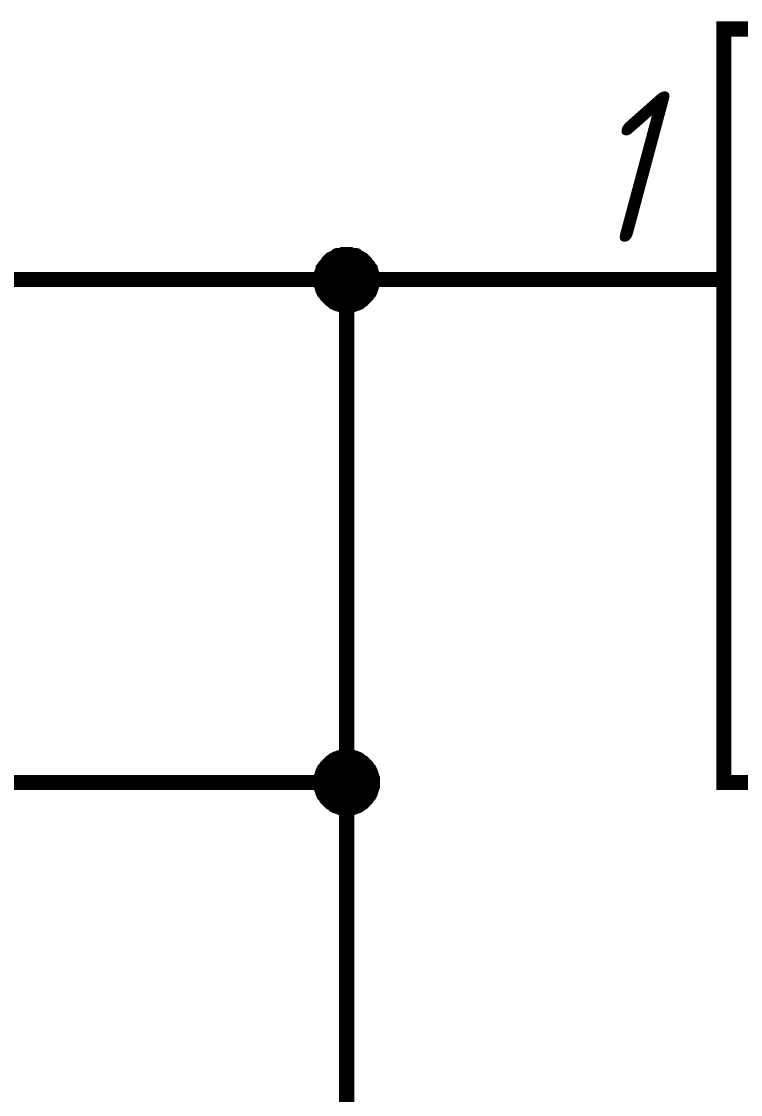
# Model space of a CAD drawing. Header units: millimetres. Extents: x 101 to 942, y 57 to 651.
# Drawn here: x 268.69 to 282.99, y 187.58 to 208.93 of the extents above; entities that cross this region are included whole.
import ezdxf

# ---------------------------------------------------------------- set-up
doc = ezdxf.new("R2010")
doc.units = ezdxf.units.MM
doc.header["$LTSCALE"] = 0.5
doc.layers.add('Sheet', color=255, linetype='Continuous')
doc.styles.add('GOST type A0', font='', dxfattribs={"oblique": 15, "height": 3.5})
doc.styles.get('GOST type A0').set_extended_font_data('GOST type A')

msp = doc.modelspace()

# ---------------------------------------------------------------- linework, layer by layer
at = {"layer": 'Sheet', "color": 7, "const_width": 0.3}
msp.add_lwpolyline([(282.658, 208.782), (317.642, 208.782), (317.642, 193.792), (282.658, 193.792), (282.658, 208.782)], close=True, dxfattribs=at)
at = {"layer": 'Sheet', "color": 7}
for points, const_width in [([(274.645, 203.796), (274.645, 203.827), (274.645, 203.842), (274.645, 203.873), (274.661, 203.905), (274.661, 203.92), (274.676, 203.951), (274.676, 203.967), (274.692, 203.998), (274.692, 204.013), (274.707, 204.029), (274.723, 204.06), (274.738, 204.075), (274.754, 204.091), (274.769, 204.106), (274.785, 204.138), (274.8, 204.153), (274.816, 204.169), (274.831, 204.184), (274.847, 204.2), (274.878, 204.215), (274.894, 204.215), (274.909, 204.231), (274.94, 204.246), (274.956, 204.262), (274.987, 204.262), (275.002, 204.277), (275.033, 204.277), (275.049, 204.277), (275.08, 204.293), (275.111, 204.293), (275.126, 204.293), (275.158, 204.293)], 0.3), ([(274.645, 203.796), (274.645, 203.827), (274.645, 203.842), (274.645, 203.873), (274.661, 203.905), (274.661, 203.92), (274.676, 203.951), (274.676, 203.967), (274.692, 203.998), (274.692, 204.013), (274.707, 204.029), (274.723, 204.06), (274.738, 204.075), (274.754, 204.091), (274.769, 204.106), (274.785, 204.138), (274.8, 204.153), (274.816, 204.169), (274.831, 204.184), (274.847, 204.2), (274.878, 204.215), (274.894, 204.215), (274.909, 204.231), (274.94, 204.246), (274.956, 204.262), (274.987, 204.262), (275.002, 204.277), (275.033, 204.277), (275.049, 204.277), (275.08, 204.293), (275.111, 204.293), (275.126, 204.293), (275.158, 204.293)], 0.3), ([(274.645, 203.796), (274.645, 203.827), (274.645, 203.842), (274.645, 203.873), (274.661, 203.905), (274.661, 203.92), (274.676, 203.951), (274.676, 203.967), (274.692, 203.998), (274.692, 204.013), (274.707, 204.029), (274.723, 204.06), (274.738, 204.075), (274.754, 204.091), (274.769, 204.106), (274.785, 204.138), (274.8, 204.153), (274.816, 204.169), (274.831, 204.184), (274.847, 204.2), (274.878, 204.215), (274.894, 204.215), (274.909, 204.231), (274.94, 204.246), (274.956, 204.262), (274.987, 204.262), (275.002, 204.277), (275.033, 204.277), (275.049, 204.277), (275.08, 204.293), (275.111, 204.293), (275.126, 204.293), (275.158, 204.293)], 0.3), ([(274.645, 203.796), (274.645, 203.827), (274.645, 203.842), (274.645, 203.873), (274.661, 203.905), (274.661, 203.92), (274.676, 203.951), (274.676, 203.967), (274.692, 203.998), (274.692, 204.013), (274.707, 204.029), (274.723, 204.06), (274.738, 204.075), (274.754, 204.091), (274.769, 204.106), (274.785, 204.138), (274.8, 204.153), (274.816, 204.169), (274.831, 204.184), (274.847, 204.2), (274.878, 204.215), (274.894, 204.215), (274.909, 204.231), (274.94, 204.246), (274.956, 204.262), (274.987, 204.262), (275.002, 204.277), (275.033, 204.277), (275.049, 204.277), (275.08, 204.293), (275.111, 204.293), (275.126, 204.293), (275.158, 204.293)], 0.3), ([(274.645, 203.796), (274.645, 203.827), (274.645, 203.842), (274.645, 203.873), (274.661, 203.905), (274.661, 203.92), (274.676, 203.951), (274.676, 203.967), (274.692, 203.998), (274.692, 204.013), (274.707, 204.029), (274.723, 204.06), (274.738, 204.075), (274.754, 204.091), (274.769, 204.106), (274.785, 204.138), (274.8, 204.153), (274.816, 204.169), (274.831, 204.184), (274.847, 204.2), (274.878, 204.215), (274.894, 204.215), (274.909, 204.231), (274.94, 204.246), (274.956, 204.262), (274.987, 204.262), (275.002, 204.277), (275.033, 204.277), (275.049, 204.277), (275.08, 204.293), (275.111, 204.293), (275.126, 204.293), (275.158, 204.293)], 0.0991), ([(274.645, 203.796), (274.645, 203.827), (274.645, 203.842), (274.645, 203.873), (274.661, 203.905), (274.661, 203.92), (274.676, 203.951), (274.676, 203.967), (274.692, 203.998), (274.692, 204.013), (274.707, 204.029), (274.723, 204.06), (274.738, 204.075), (274.754, 204.091), (274.769, 204.106), (274.785, 204.138), (274.8, 204.153), (274.816, 204.169), (274.831, 204.184), (274.847, 204.2), (274.878, 204.215), (274.894, 204.215), (274.909, 204.231), (274.94, 204.246), (274.956, 204.262), (274.987, 204.262), (275.002, 204.277), (275.033, 204.277), (275.049, 204.277), (275.08, 204.293), (275.111, 204.293), (275.126, 204.293), (275.158, 204.293)], 0.0991), ([(274.645, 203.796), (274.645, 203.827), (274.645, 203.842), (274.645, 203.873), (274.661, 203.905), (274.661, 203.92), (274.676, 203.951), (274.676, 203.967), (274.692, 203.998), (274.692, 204.013), (274.707, 204.029), (274.723, 204.06), (274.738, 204.075), (274.754, 204.091), (274.769, 204.106), (274.785, 204.138), (274.8, 204.153), (274.816, 204.169), (274.831, 204.184), (274.847, 204.2), (274.878, 204.215), (274.894, 204.215), (274.909, 204.231), (274.94, 204.246), (274.956, 204.262), (274.987, 204.262), (275.002, 204.277), (275.033, 204.277), (275.049, 204.277), (275.08, 204.293), (275.111, 204.293), (275.126, 204.293), (275.158, 204.293)], 0.0991), ([(274.645, 203.796), (274.645, 203.827), (274.645, 203.842), (274.645, 203.873), (274.661, 203.905), (274.661, 203.92), (274.676, 203.951), (274.676, 203.967), (274.692, 203.998), (274.692, 204.013), (274.707, 204.029), (274.723, 204.06), (274.738, 204.075), (274.754, 204.091), (274.769, 204.106), (274.785, 204.138), (274.8, 204.153), (274.816, 204.169), (274.831, 204.184), (274.847, 204.2), (274.878, 204.215), (274.894, 204.215), (274.909, 204.231), (274.94, 204.246), (274.956, 204.262), (274.987, 204.262), (275.002, 204.277), (275.033, 204.277), (275.049, 204.277), (275.08, 204.293), (275.111, 204.293), (275.126, 204.293), (275.158, 204.293)], 0.0991), ([(275.158, 204.293), (275.158, 204.293)], 0.3), ([(275.158, 204.293), (275.189, 204.293), (275.204, 204.293), (275.235, 204.293), (275.266, 204.277), (275.282, 204.277), (275.313, 204.277), (275.328, 204.262), (275.359, 204.262), (275.375, 204.246), (275.406, 204.231), (275.422, 204.215), (275.437, 204.215), (275.468, 204.2), (275.484, 204.184), (275.499, 204.169), (275.515, 204.153), (275.53, 204.138), (275.546, 204.106), (275.561, 204.091), (275.577, 204.075), (275.592, 204.06), (275.608, 204.029), (275.623, 204.013), (275.623, 203.998), (275.639, 203.967), (275.639, 203.951), (275.654, 203.92), (275.654, 203.905), (275.67, 203.873), (275.67, 203.842), (275.67, 203.827), (275.67, 203.796)], 0.3), ([(275.158, 204.293), (275.158, 204.293)], 0.3), ([(275.158, 204.293), (275.189, 204.293), (275.204, 204.293), (275.235, 204.293), (275.266, 204.277), (275.282, 204.277), (275.313, 204.277), (275.328, 204.262), (275.359, 204.262), (275.375, 204.246), (275.406, 204.231), (275.422, 204.215), (275.437, 204.215), (275.468, 204.2), (275.484, 204.184), (275.499, 204.169), (275.515, 204.153), (275.53, 204.138), (275.546, 204.106), (275.561, 204.091), (275.577, 204.075), (275.592, 204.06), (275.608, 204.029), (275.623, 204.013), (275.623, 203.998), (275.639, 203.967), (275.639, 203.951), (275.654, 203.92), (275.654, 203.905), (275.67, 203.873), (275.67, 203.842), (275.67, 203.827), (275.67, 203.796)], 0.3), ([(275.158, 204.293), (275.158, 204.293)], 0.3), ([(275.158, 204.293), (275.189, 204.293), (275.204, 204.293), (275.235, 204.293), (275.266, 204.277), (275.282, 204.277), (275.313, 204.277), (275.328, 204.262), (275.359, 204.262), (275.375, 204.246), (275.406, 204.231), (275.422, 204.215), (275.437, 204.215), (275.468, 204.2), (275.484, 204.184), (275.499, 204.169), (275.515, 204.153), (275.53, 204.138), (275.546, 204.106), (275.561, 204.091), (275.577, 204.075), (275.592, 204.06), (275.608, 204.029), (275.623, 204.013), (275.623, 203.998), (275.639, 203.967), (275.639, 203.951), (275.654, 203.92), (275.654, 203.905), (275.67, 203.873), (275.67, 203.842), (275.67, 203.827), (275.67, 203.796)], 0.3), ([(275.158, 204.293), (275.158, 204.293)], 0.3), ([(275.158, 204.293), (275.189, 204.293), (275.204, 204.293), (275.235, 204.293), (275.266, 204.277), (275.282, 204.277), (275.313, 204.277), (275.328, 204.262), (275.359, 204.262), (275.375, 204.246), (275.406, 204.231), (275.422, 204.215), (275.437, 204.215), (275.468, 204.2), (275.484, 204.184), (275.499, 204.169), (275.515, 204.153), (275.53, 204.138), (275.546, 204.106), (275.561, 204.091), (275.577, 204.075), (275.592, 204.06), (275.608, 204.029), (275.623, 204.013), (275.623, 203.998), (275.639, 203.967), (275.639, 203.951), (275.654, 203.92), (275.654, 203.905), (275.67, 203.873), (275.67, 203.842), (275.67, 203.827), (275.67, 203.796)], 0.3), ([(275.158, 204.293), (275.158, 204.293)], 0.0991), ([(275.158, 204.293), (275.189, 204.293), (275.204, 204.293), (275.235, 204.293), (275.266, 204.277), (275.282, 204.277), (275.313, 204.277), (275.328, 204.262), (275.359, 204.262), (275.375, 204.246), (275.406, 204.231), (275.422, 204.215), (275.437, 204.215), (275.468, 204.2), (275.484, 204.184), (275.499, 204.169), (275.515, 204.153), (275.53, 204.138), (275.546, 204.106), (275.561, 204.091), (275.577, 204.075), (275.592, 204.06), (275.608, 204.029), (275.623, 204.013), (275.623, 203.998), (275.639, 203.967), (275.639, 203.951), (275.654, 203.92), (275.654, 203.905), (275.67, 203.873), (275.67, 203.842), (275.67, 203.827), (275.67, 203.796)], 0.0991), ([(275.158, 204.293), (275.158, 204.293)], 0.0991), ([(275.158, 204.293), (275.189, 204.293), (275.204, 204.293), (275.235, 204.293), (275.266, 204.277), (275.282, 204.277), (275.313, 204.277), (275.328, 204.262), (275.359, 204.262), (275.375, 204.246), (275.406, 204.231), (275.422, 204.215), (275.437, 204.215), (275.468, 204.2), (275.484, 204.184), (275.499, 204.169), (275.515, 204.153), (275.53, 204.138), (275.546, 204.106), (275.561, 204.091), (275.577, 204.075), (275.592, 204.06), (275.608, 204.029), (275.623, 204.013), (275.623, 203.998), (275.639, 203.967), (275.639, 203.951), (275.654, 203.92), (275.654, 203.905), (275.67, 203.873), (275.67, 203.842), (275.67, 203.827), (275.67, 203.796)], 0.0991), ([(275.158, 204.293), (275.158, 204.293)], 0.0991), ([(275.158, 204.293), (275.189, 204.293), (275.204, 204.293), (275.235, 204.293), (275.266, 204.277), (275.282, 204.277), (275.313, 204.277), (275.328, 204.262), (275.359, 204.262), (275.375, 204.246), (275.406, 204.231), (275.422, 204.215), (275.437, 204.215), (275.468, 204.2), (275.484, 204.184), (275.499, 204.169), (275.515, 204.153), (275.53, 204.138), (275.546, 204.106), (275.561, 204.091), (275.577, 204.075), (275.592, 204.06), (275.608, 204.029), (275.623, 204.013), (275.623, 203.998), (275.639, 203.967), (275.639, 203.951), (275.654, 203.92), (275.654, 203.905), (275.67, 203.873), (275.67, 203.842), (275.67, 203.827), (275.67, 203.796)], 0.0991), ([(275.158, 204.293), (275.158, 204.293)], 0.0991), ([(275.158, 204.293), (275.189, 204.293), (275.204, 204.293), (275.235, 204.293), (275.266, 204.277), (275.282, 204.277), (275.313, 204.277), (275.328, 204.262), (275.359, 204.262), (275.375, 204.246), (275.406, 204.231), (275.422, 204.215), (275.437, 204.215), (275.468, 204.2), (275.484, 204.184), (275.499, 204.169), (275.515, 204.153), (275.53, 204.138), (275.546, 204.106), (275.561, 204.091), (275.577, 204.075), (275.592, 204.06), (275.608, 204.029), (275.623, 204.013), (275.623, 203.998), (275.639, 203.967), (275.639, 203.951), (275.654, 203.92), (275.654, 203.905), (275.67, 203.873), (275.67, 203.842), (275.67, 203.827), (275.67, 203.796)], 0.0991), ([(255.157, 203.796), (275.158, 203.796)], 0.3), ([(275.158, 203.283), (275.126, 203.283), (275.111, 203.283), (275.08, 203.283), (275.049, 203.299), (275.033, 203.299), (275.002, 203.314), (274.987, 203.314), (274.956, 203.33), (274.94, 203.33), (274.909, 203.345), (274.894, 203.361), (274.878, 203.376), (274.847, 203.392), (274.831, 203.407), (274.816, 203.423), (274.8, 203.439), (274.785, 203.454), (274.769, 203.47), (274.754, 203.485), (274.738, 203.516), (274.723, 203.532), (274.707, 203.547), (274.692, 203.578), (274.692, 203.594), (274.676, 203.625), (274.676, 203.64), (274.661, 203.672), (274.661, 203.687), (274.645, 203.718), (274.645, 203.749), (274.645, 203.765), (274.645, 203.796)], 0.3), ([(274.645, 203.796), (274.645, 203.796)], 0.3), ([(275.158, 203.283), (275.126, 203.283), (275.111, 203.283), (275.08, 203.283), (275.049, 203.299), (275.033, 203.299), (275.002, 203.314), (274.987, 203.314), (274.956, 203.33), (274.94, 203.33), (274.909, 203.345), (274.894, 203.361), (274.878, 203.376), (274.847, 203.392), (274.831, 203.407), (274.816, 203.423), (274.8, 203.439), (274.785, 203.454), (274.769, 203.47), (274.754, 203.485), (274.738, 203.516), (274.723, 203.532), (274.707, 203.547), (274.692, 203.578), (274.692, 203.594), (274.676, 203.625), (274.676, 203.64), (274.661, 203.672), (274.661, 203.687), (274.645, 203.718), (274.645, 203.749), (274.645, 203.765), (274.645, 203.796)], 0.3), ([(274.645, 203.796), (274.645, 203.796)], 0.3), ([(275.158, 203.283), (275.126, 203.283), (275.111, 203.283), (275.08, 203.283), (275.049, 203.299), (275.033, 203.299), (275.002, 203.314), (274.987, 203.314), (274.956, 203.33), (274.94, 203.33), (274.909, 203.345), (274.894, 203.361), (274.878, 203.376), (274.847, 203.392), (274.831, 203.407), (274.816, 203.423), (274.8, 203.439), (274.785, 203.454), (274.769, 203.47), (274.754, 203.485), (274.738, 203.516), (274.723, 203.532), (274.707, 203.547), (274.692, 203.578), (274.692, 203.594), (274.676, 203.625), (274.676, 203.64), (274.661, 203.672), (274.661, 203.687), (274.645, 203.718), (274.645, 203.749), (274.645, 203.765), (274.645, 203.796)], 0.3), ([(274.645, 203.796), (274.645, 203.796)], 0.3), ([(275.158, 203.283), (275.126, 203.283), (275.111, 203.283), (275.08, 203.283), (275.049, 203.299), (275.033, 203.299), (275.002, 203.314), (274.987, 203.314), (274.956, 203.33), (274.94, 203.33), (274.909, 203.345), (274.894, 203.361), (274.878, 203.376), (274.847, 203.392), (274.831, 203.407), (274.816, 203.423), (274.8, 203.439), (274.785, 203.454), (274.769, 203.47), (274.754, 203.485), (274.738, 203.516), (274.723, 203.532), (274.707, 203.547), (274.692, 203.578), (274.692, 203.594), (274.676, 203.625), (274.676, 203.64), (274.661, 203.672), (274.661, 203.687), (274.645, 203.718), (274.645, 203.749), (274.645, 203.765), (274.645, 203.796)], 0.3), ([(274.645, 203.796), (274.645, 203.796)], 0.3), ([(275.67, 203.796), (275.67, 203.765), (275.67, 203.749), (275.67, 203.718), (275.654, 203.687), (275.654, 203.672), (275.639, 203.64), (275.639, 203.625), (275.623, 203.594), (275.623, 203.578), (275.608, 203.547), (275.592, 203.532), (275.577, 203.516), (275.561, 203.485), (275.546, 203.47), (275.53, 203.454), (275.515, 203.439), (275.499, 203.423), (275.484, 203.407), (275.468, 203.392), (275.437, 203.376), (275.422, 203.361), (275.406, 203.345), (275.375, 203.33), (275.359, 203.33), (275.328, 203.314), (275.313, 203.314), (275.282, 203.299), (275.266, 203.299), (275.235, 203.283), (275.204, 203.283), (275.189, 203.283), (275.158, 203.283)], 0.3), ([(280.158, 203.796), (275.158, 203.796), (275.158, 193.792), (275.158, 166.282), (275.158, 163.797)], 0.3), ([(275.67, 203.796), (275.67, 203.765), (275.67, 203.749), (275.67, 203.718), (275.654, 203.687), (275.654, 203.672), (275.639, 203.64), (275.639, 203.625), (275.623, 203.594), (275.623, 203.578), (275.608, 203.547), (275.592, 203.532), (275.577, 203.516), (275.561, 203.485), (275.546, 203.47), (275.53, 203.454), (275.515, 203.439), (275.499, 203.423), (275.484, 203.407), (275.468, 203.392), (275.437, 203.376), (275.422, 203.361), (275.406, 203.345), (275.375, 203.33), (275.359, 203.33), (275.328, 203.314), (275.313, 203.314), (275.282, 203.299), (275.266, 203.299), (275.235, 203.283), (275.204, 203.283), (275.189, 203.283), (275.158, 203.283)], 0.3), ([(275.67, 203.796), (275.67, 203.765), (275.67, 203.749), (275.67, 203.718), (275.654, 203.687), (275.654, 203.672), (275.639, 203.64), (275.639, 203.625), (275.623, 203.594), (275.623, 203.578), (275.608, 203.547), (275.592, 203.532), (275.577, 203.516), (275.561, 203.485), (275.546, 203.47), (275.53, 203.454), (275.515, 203.439), (275.499, 203.423), (275.484, 203.407), (275.468, 203.392), (275.437, 203.376), (275.422, 203.361), (275.406, 203.345), (275.375, 203.33), (275.359, 203.33), (275.328, 203.314), (275.313, 203.314), (275.282, 203.299), (275.266, 203.299), (275.235, 203.283), (275.204, 203.283), (275.189, 203.283), (275.158, 203.283)], 0.3), ([(275.67, 203.796), (275.67, 203.765), (275.67, 203.749), (275.67, 203.718), (275.654, 203.687), (275.654, 203.672), (275.639, 203.64), (275.639, 203.625), (275.623, 203.594), (275.623, 203.578), (275.608, 203.547), (275.592, 203.532), (275.577, 203.516), (275.561, 203.485), (275.546, 203.47), (275.53, 203.454), (275.515, 203.439), (275.499, 203.423), (275.484, 203.407), (275.468, 203.392), (275.437, 203.376), (275.422, 203.361), (275.406, 203.345), (275.375, 203.33), (275.359, 203.33), (275.328, 203.314), (275.313, 203.314), (275.282, 203.299), (275.266, 203.299), (275.235, 203.283), (275.204, 203.283), (275.189, 203.283), (275.158, 203.283)], 0.3), ([(275.67, 203.796), (275.67, 203.796), (275.67, 203.796), (275.67, 203.796), (275.67, 203.796), (275.67, 203.796), (275.67, 203.796), (275.67, 203.796), (275.67, 203.796), (275.67, 203.796), (275.67, 203.796), (275.67, 203.796), (275.67, 203.796), (275.67, 203.796), (275.67, 203.796), (275.67, 203.796), (275.67, 203.796), (275.67, 203.796), (275.67, 203.796), (275.67, 203.796), (275.67, 203.796), (275.67, 203.796), (275.67, 203.796), (275.67, 203.796), (275.67, 203.796), (275.67, 203.796), (275.67, 203.796), (275.67, 203.796), (275.67, 203.796), (275.67, 203.796), (275.67, 203.796), (275.67, 203.796), (275.67, 203.796)], 0.3), ([(275.67, 203.796), (275.67, 203.796)], 0.3), ([(275.67, 203.796), (275.67, 203.796), (275.67, 203.796), (275.67, 203.796), (275.67, 203.796), (275.67, 203.796), (275.67, 203.796), (275.67, 203.796), (275.67, 203.796), (275.67, 203.796), (275.67, 203.796), (275.67, 203.796), (275.67, 203.796), (275.67, 203.796), (275.67, 203.796), (275.67, 203.796), (275.67, 203.796), (275.67, 203.796), (275.67, 203.796), (275.67, 203.796), (275.67, 203.796), (275.67, 203.796), (275.67, 203.796), (275.67, 203.796), (275.67, 203.796), (275.67, 203.796), (275.67, 203.796), (275.67, 203.796), (275.67, 203.796), (275.67, 203.796), (275.67, 203.796), (275.67, 203.796), (275.67, 203.796)], 0.3), ([(275.67, 203.796), (275.67, 203.796)], 0.3), ([(275.67, 203.796), (275.67, 203.796), (275.67, 203.796), (275.67, 203.796), (275.67, 203.796), (275.67, 203.796), (275.67, 203.796), (275.67, 203.796), (275.67, 203.796), (275.67, 203.796), (275.67, 203.796), (275.67, 203.796), (275.67, 203.796), (275.67, 203.796), (275.67, 203.796), (275.67, 203.796), (275.67, 203.796), (275.67, 203.796), (275.67, 203.796), (275.67, 203.796), (275.67, 203.796), (275.67, 203.796), (275.67, 203.796), (275.67, 203.796), (275.67, 203.796), (275.67, 203.796), (275.67, 203.796), (275.67, 203.796), (275.67, 203.796), (275.67, 203.796), (275.67, 203.796), (275.67, 203.796), (275.67, 203.796)], 0.3), ([(275.67, 203.796), (275.67, 203.796)], 0.3), ([(275.67, 203.796), (275.67, 203.796), (275.67, 203.796), (275.67, 203.796), (275.67, 203.796), (275.67, 203.796), (275.67, 203.796), (275.67, 203.796), (275.67, 203.796), (275.67, 203.796), (275.67, 203.796), (275.67, 203.796), (275.67, 203.796), (275.67, 203.796), (275.67, 203.796), (275.67, 203.796), (275.67, 203.796), (275.67, 203.796), (275.67, 203.796), (275.67, 203.796), (275.67, 203.796), (275.67, 203.796), (275.67, 203.796), (275.67, 203.796), (275.67, 203.796), (275.67, 203.796), (275.67, 203.796), (275.67, 203.796), (275.67, 203.796), (275.67, 203.796), (275.67, 203.796), (275.67, 203.796), (275.67, 203.796)], 0.3), ([(275.67, 203.796), (275.67, 203.796)], 0.3), ([(282.658, 203.796), (280.158, 203.796)], 0.3), ([(275.158, 203.283), (275.126, 203.283), (275.111, 203.283), (275.08, 203.283), (275.049, 203.299), (275.033, 203.299), (275.002, 203.314), (274.987, 203.314), (274.956, 203.33), (274.94, 203.33), (274.909, 203.345), (274.894, 203.361), (274.878, 203.376), (274.847, 203.392), (274.831, 203.407), (274.816, 203.423), (274.8, 203.439), (274.785, 203.454), (274.769, 203.47), (274.754, 203.485), (274.738, 203.516), (274.723, 203.532), (274.707, 203.547), (274.692, 203.578), (274.692, 203.594), (274.676, 203.625), (274.676, 203.64), (274.661, 203.672), (274.661, 203.687), (274.645, 203.718), (274.645, 203.749), (274.645, 203.765), (274.645, 203.796)], 0.0991), ([(274.645, 203.796), (274.645, 203.796)], 0.0991), ([(275.158, 203.283), (275.126, 203.283), (275.111, 203.283), (275.08, 203.283), (275.049, 203.299), (275.033, 203.299), (275.002, 203.314), (274.987, 203.314), (274.956, 203.33), (274.94, 203.33), (274.909, 203.345), (274.894, 203.361), (274.878, 203.376), (274.847, 203.392), (274.831, 203.407), (274.816, 203.423), (274.8, 203.439), (274.785, 203.454), (274.769, 203.47), (274.754, 203.485), (274.738, 203.516), (274.723, 203.532), (274.707, 203.547), (274.692, 203.578), (274.692, 203.594), (274.676, 203.625), (274.676, 203.64), (274.661, 203.672), (274.661, 203.687), (274.645, 203.718), (274.645, 203.749), (274.645, 203.765), (274.645, 203.796)], 0.0991), ([(274.645, 203.796), (274.645, 203.796)], 0.0991), ([(275.158, 203.283), (275.126, 203.283), (275.111, 203.283), (275.08, 203.283), (275.049, 203.299), (275.033, 203.299), (275.002, 203.314), (274.987, 203.314), (274.956, 203.33), (274.94, 203.33), (274.909, 203.345), (274.894, 203.361), (274.878, 203.376), (274.847, 203.392), (274.831, 203.407), (274.816, 203.423), (274.8, 203.439), (274.785, 203.454), (274.769, 203.47), (274.754, 203.485), (274.738, 203.516), (274.723, 203.532), (274.707, 203.547), (274.692, 203.578), (274.692, 203.594), (274.676, 203.625), (274.676, 203.64), (274.661, 203.672), (274.661, 203.687), (274.645, 203.718), (274.645, 203.749), (274.645, 203.765), (274.645, 203.796)], 0.0991), ([(274.645, 203.796), (274.645, 203.796)], 0.0991), ([(275.158, 203.283), (275.126, 203.283), (275.111, 203.283), (275.08, 203.283), (275.049, 203.299), (275.033, 203.299), (275.002, 203.314), (274.987, 203.314), (274.956, 203.33), (274.94, 203.33), (274.909, 203.345), (274.894, 203.361), (274.878, 203.376), (274.847, 203.392), (274.831, 203.407), (274.816, 203.423), (274.8, 203.439), (274.785, 203.454), (274.769, 203.47), (274.754, 203.485), (274.738, 203.516), (274.723, 203.532), (274.707, 203.547), (274.692, 203.578), (274.692, 203.594), (274.676, 203.625), (274.676, 203.64), (274.661, 203.672), (274.661, 203.687), (274.645, 203.718), (274.645, 203.749), (274.645, 203.765), (274.645, 203.796)], 0.0991), ([(274.645, 203.796), (274.645, 203.796)], 0.0991), ([(275.67, 203.796), (275.67, 203.765), (275.67, 203.749), (275.67, 203.718), (275.654, 203.687), (275.654, 203.672), (275.639, 203.64), (275.639, 203.625), (275.623, 203.594), (275.623, 203.578), (275.608, 203.547), (275.592, 203.532), (275.577, 203.516), (275.561, 203.485), (275.546, 203.47), (275.53, 203.454), (275.515, 203.439), (275.499, 203.423), (275.484, 203.407), (275.468, 203.392), (275.437, 203.376), (275.422, 203.361), (275.406, 203.345), (275.375, 203.33), (275.359, 203.33), (275.328, 203.314), (275.313, 203.314), (275.282, 203.299), (275.266, 203.299), (275.235, 203.283), (275.204, 203.283), (275.189, 203.283), (275.158, 203.283)], 0.0991), ([(275.67, 203.796), (275.67, 203.765), (275.67, 203.749), (275.67, 203.718), (275.654, 203.687), (275.654, 203.672), (275.639, 203.64), (275.639, 203.625), (275.623, 203.594), (275.623, 203.578), (275.608, 203.547), (275.592, 203.532), (275.577, 203.516), (275.561, 203.485), (275.546, 203.47), (275.53, 203.454), (275.515, 203.439), (275.499, 203.423), (275.484, 203.407), (275.468, 203.392), (275.437, 203.376), (275.422, 203.361), (275.406, 203.345), (275.375, 203.33), (275.359, 203.33), (275.328, 203.314), (275.313, 203.314), (275.282, 203.299), (275.266, 203.299), (275.235, 203.283), (275.204, 203.283), (275.189, 203.283), (275.158, 203.283)], 0.0991), ([(275.67, 203.796), (275.67, 203.765), (275.67, 203.749), (275.67, 203.718), (275.654, 203.687), (275.654, 203.672), (275.639, 203.64), (275.639, 203.625), (275.623, 203.594), (275.623, 203.578), (275.608, 203.547), (275.592, 203.532), (275.577, 203.516), (275.561, 203.485), (275.546, 203.47), (275.53, 203.454), (275.515, 203.439), (275.499, 203.423), (275.484, 203.407), (275.468, 203.392), (275.437, 203.376), (275.422, 203.361), (275.406, 203.345), (275.375, 203.33), (275.359, 203.33), (275.328, 203.314), (275.313, 203.314), (275.282, 203.299), (275.266, 203.299), (275.235, 203.283), (275.204, 203.283), (275.189, 203.283), (275.158, 203.283)], 0.0991), ([(275.67, 203.796), (275.67, 203.765), (275.67, 203.749), (275.67, 203.718), (275.654, 203.687), (275.654, 203.672), (275.639, 203.64), (275.639, 203.625), (275.623, 203.594), (275.623, 203.578), (275.608, 203.547), (275.592, 203.532), (275.577, 203.516), (275.561, 203.485), (275.546, 203.47), (275.53, 203.454), (275.515, 203.439), (275.499, 203.423), (275.484, 203.407), (275.468, 203.392), (275.437, 203.376), (275.422, 203.361), (275.406, 203.345), (275.375, 203.33), (275.359, 203.33), (275.328, 203.314), (275.313, 203.314), (275.282, 203.299), (275.266, 203.299), (275.235, 203.283), (275.204, 203.283), (275.189, 203.283), (275.158, 203.283)], 0.0991), ([(275.67, 203.796), (275.67, 203.796), (275.67, 203.796), (275.67, 203.796), (275.67, 203.796), (275.67, 203.796), (275.67, 203.796), (275.67, 203.796), (275.67, 203.796), (275.67, 203.796), (275.67, 203.796), (275.67, 203.796), (275.67, 203.796), (275.67, 203.796), (275.67, 203.796), (275.67, 203.796), (275.67, 203.796), (275.67, 203.796), (275.67, 203.796), (275.67, 203.796), (275.67, 203.796), (275.67, 203.796), (275.67, 203.796), (275.67, 203.796), (275.67, 203.796), (275.67, 203.796), (275.67, 203.796), (275.67, 203.796), (275.67, 203.796), (275.67, 203.796), (275.67, 203.796), (275.67, 203.796), (275.67, 203.796)], 0.0991), ([(275.67, 203.796), (275.67, 203.796)], 0.0991), ([(275.67, 203.796), (275.67, 203.796), (275.67, 203.796), (275.67, 203.796), (275.67, 203.796), (275.67, 203.796), (275.67, 203.796), (275.67, 203.796), (275.67, 203.796), (275.67, 203.796), (275.67, 203.796), (275.67, 203.796), (275.67, 203.796), (275.67, 203.796), (275.67, 203.796), (275.67, 203.796), (275.67, 203.796), (275.67, 203.796), (275.67, 203.796), (275.67, 203.796), (275.67, 203.796), (275.67, 203.796), (275.67, 203.796), (275.67, 203.796), (275.67, 203.796), (275.67, 203.796), (275.67, 203.796), (275.67, 203.796), (275.67, 203.796), (275.67, 203.796), (275.67, 203.796), (275.67, 203.796), (275.67, 203.796)], 0.0991), ([(275.67, 203.796), (275.67, 203.796)], 0.0991), ([(275.67, 203.796), (275.67, 203.796), (275.67, 203.796), (275.67, 203.796), (275.67, 203.796), (275.67, 203.796), (275.67, 203.796), (275.67, 203.796), (275.67, 203.796), (275.67, 203.796), (275.67, 203.796), (275.67, 203.796), (275.67, 203.796), (275.67, 203.796), (275.67, 203.796), (275.67, 203.796), (275.67, 203.796), (275.67, 203.796), (275.67, 203.796), (275.67, 203.796), (275.67, 203.796), (275.67, 203.796), (275.67, 203.796), (275.67, 203.796), (275.67, 203.796), (275.67, 203.796), (275.67, 203.796), (275.67, 203.796), (275.67, 203.796), (275.67, 203.796), (275.67, 203.796), (275.67, 203.796), (275.67, 203.796)], 0.0991), ([(275.67, 203.796), (275.67, 203.796)], 0.0991), ([(275.67, 203.796), (275.67, 203.796), (275.67, 203.796), (275.67, 203.796), (275.67, 203.796), (275.67, 203.796), (275.67, 203.796), (275.67, 203.796), (275.67, 203.796), (275.67, 203.796), (275.67, 203.796), (275.67, 203.796), (275.67, 203.796), (275.67, 203.796), (275.67, 203.796), (275.67, 203.796), (275.67, 203.796), (275.67, 203.796), (275.67, 203.796), (275.67, 203.796), (275.67, 203.796), (275.67, 203.796), (275.67, 203.796), (275.67, 203.796), (275.67, 203.796), (275.67, 203.796), (275.67, 203.796), (275.67, 203.796), (275.67, 203.796), (275.67, 203.796), (275.67, 203.796), (275.67, 203.796), (275.67, 203.796)], 0.0991), ([(275.67, 203.796), (275.67, 203.796)], 0.0991), ([(274.645, 193.792), (274.645, 193.823), (274.645, 193.839), (274.645, 193.87), (274.661, 193.901), (274.661, 193.917), (274.676, 193.948), (274.676, 193.963), (274.692, 193.994), (274.692, 194.01), (274.707, 194.041), (274.723, 194.056), (274.738, 194.072), (274.754, 194.103), (274.769, 194.118), (274.785, 194.134), (274.8, 194.15), (274.816, 194.165), (274.831, 194.181), (274.847, 194.196), (274.878, 194.212), (274.894, 194.227), (274.909, 194.243), (274.94, 194.258), (274.956, 194.258), (274.987, 194.274), (275.002, 194.274), (275.033, 194.289), (275.049, 194.289), (275.08, 194.305), (275.111, 194.305), (275.126, 194.305), (275.158, 194.305)], 0.3), ([(274.645, 193.792), (274.645, 193.823), (274.645, 193.839), (274.645, 193.87), (274.661, 193.901), (274.661, 193.917), (274.676, 193.948), (274.676, 193.963), (274.692, 193.994), (274.692, 194.01), (274.707, 194.041), (274.723, 194.056), (274.738, 194.072), (274.754, 194.103), (274.769, 194.118), (274.785, 194.134), (274.8, 194.15), (274.816, 194.165), (274.831, 194.181), (274.847, 194.196), (274.878, 194.212), (274.894, 194.227), (274.909, 194.243), (274.94, 194.258), (274.956, 194.258), (274.987, 194.274), (275.002, 194.274), (275.033, 194.289), (275.049, 194.289), (275.08, 194.305), (275.111, 194.305), (275.126, 194.305), (275.158, 194.305)], 0.3), ([(274.645, 193.792), (274.645, 193.823), (274.645, 193.839), (274.645, 193.87), (274.661, 193.901), (274.661, 193.917), (274.676, 193.948), (274.676, 193.963), (274.692, 193.994), (274.692, 194.01), (274.707, 194.041), (274.723, 194.056), (274.738, 194.072), (274.754, 194.103), (274.769, 194.118), (274.785, 194.134), (274.8, 194.15), (274.816, 194.165), (274.831, 194.181), (274.847, 194.196), (274.878, 194.212), (274.894, 194.227), (274.909, 194.243), (274.94, 194.258), (274.956, 194.258), (274.987, 194.274), (275.002, 194.274), (275.033, 194.289), (275.049, 194.289), (275.08, 194.305), (275.111, 194.305), (275.126, 194.305), (275.158, 194.305)], 0.3), ([(274.645, 193.792), (274.645, 193.823), (274.645, 193.839), (274.645, 193.87), (274.661, 193.901), (274.661, 193.917), (274.676, 193.948), (274.676, 193.963), (274.692, 193.994), (274.692, 194.01), (274.707, 194.041), (274.723, 194.056), (274.738, 194.072), (274.754, 194.103), (274.769, 194.118), (274.785, 194.134), (274.8, 194.15), (274.816, 194.165), (274.831, 194.181), (274.847, 194.196), (274.878, 194.212), (274.894, 194.227), (274.909, 194.243), (274.94, 194.258), (274.956, 194.258), (274.987, 194.274), (275.002, 194.274), (275.033, 194.289), (275.049, 194.289), (275.08, 194.305), (275.111, 194.305), (275.126, 194.305), (275.158, 194.305)], 0.3), ([(274.645, 193.792), (274.645, 193.823), (274.645, 193.839), (274.645, 193.87), (274.661, 193.901), (274.661, 193.917), (274.676, 193.948), (274.676, 193.963), (274.692, 193.994), (274.692, 194.01), (274.707, 194.041), (274.723, 194.056), (274.738, 194.072), (274.754, 194.103), (274.769, 194.118), (274.785, 194.134), (274.8, 194.15), (274.816, 194.165), (274.831, 194.181), (274.847, 194.196), (274.878, 194.212), (274.894, 194.227), (274.909, 194.243), (274.94, 194.258), (274.956, 194.258), (274.987, 194.274), (275.002, 194.274), (275.033, 194.289), (275.049, 194.289), (275.08, 194.305), (275.111, 194.305), (275.126, 194.305), (275.158, 194.305)], 0.0991), ([(274.645, 193.792), (274.645, 193.823), (274.645, 193.839), (274.645, 193.87), (274.661, 193.901), (274.661, 193.917), (274.676, 193.948), (274.676, 193.963), (274.692, 193.994), (274.692, 194.01), (274.707, 194.041), (274.723, 194.056), (274.738, 194.072), (274.754, 194.103), (274.769, 194.118), (274.785, 194.134), (274.8, 194.15), (274.816, 194.165), (274.831, 194.181), (274.847, 194.196), (274.878, 194.212), (274.894, 194.227), (274.909, 194.243), (274.94, 194.258), (274.956, 194.258), (274.987, 194.274), (275.002, 194.274), (275.033, 194.289), (275.049, 194.289), (275.08, 194.305), (275.111, 194.305), (275.126, 194.305), (275.158, 194.305)], 0.0991), ([(274.645, 193.792), (274.645, 193.823), (274.645, 193.839), (274.645, 193.87), (274.661, 193.901), (274.661, 193.917), (274.676, 193.948), (274.676, 193.963), (274.692, 193.994), (274.692, 194.01), (274.707, 194.041), (274.723, 194.056), (274.738, 194.072), (274.754, 194.103), (274.769, 194.118), (274.785, 194.134), (274.8, 194.15), (274.816, 194.165), (274.831, 194.181), (274.847, 194.196), (274.878, 194.212), (274.894, 194.227), (274.909, 194.243), (274.94, 194.258), (274.956, 194.258), (274.987, 194.274), (275.002, 194.274), (275.033, 194.289), (275.049, 194.289), (275.08, 194.305), (275.111, 194.305), (275.126, 194.305), (275.158, 194.305)], 0.0991), ([(274.645, 193.792), (274.645, 193.823), (274.645, 193.839), (274.645, 193.87), (274.661, 193.901), (274.661, 193.917), (274.676, 193.948), (274.676, 193.963), (274.692, 193.994), (274.692, 194.01), (274.707, 194.041), (274.723, 194.056), (274.738, 194.072), (274.754, 194.103), (274.769, 194.118), (274.785, 194.134), (274.8, 194.15), (274.816, 194.165), (274.831, 194.181), (274.847, 194.196), (274.878, 194.212), (274.894, 194.227), (274.909, 194.243), (274.94, 194.258), (274.956, 194.258), (274.987, 194.274), (275.002, 194.274), (275.033, 194.289), (275.049, 194.289), (275.08, 194.305), (275.111, 194.305), (275.126, 194.305), (275.158, 194.305)], 0.0991), ([(275.158, 194.305), (275.158, 194.305)], 0.3), ([(275.158, 194.305), (275.189, 194.305), (275.204, 194.305), (275.235, 194.305), (275.266, 194.289), (275.282, 194.289), (275.313, 194.274), (275.328, 194.274), (275.359, 194.258), (275.375, 194.258), (275.406, 194.243), (275.422, 194.227), (275.437, 194.212), (275.468, 194.196), (275.484, 194.181), (275.499, 194.165), (275.515, 194.15), (275.53, 194.134), (275.546, 194.118), (275.561, 194.103), (275.577, 194.072), (275.592, 194.056), (275.608, 194.041), (275.623, 194.01), (275.623, 193.994), (275.639, 193.963), (275.639, 193.948), (275.654, 193.917), (275.654, 193.901), (275.67, 193.87), (275.67, 193.839), (275.67, 193.823), (275.67, 193.792)], 0.3), ([(275.158, 194.305), (275.158, 194.305)], 0.3), ([(275.158, 194.305), (275.189, 194.305), (275.204, 194.305), (275.235, 194.305), (275.266, 194.289), (275.282, 194.289), (275.313, 194.274), (275.328, 194.274), (275.359, 194.258), (275.375, 194.258), (275.406, 194.243), (275.422, 194.227), (275.437, 194.212), (275.468, 194.196), (275.484, 194.181), (275.499, 194.165), (275.515, 194.15), (275.53, 194.134), (275.546, 194.118), (275.561, 194.103), (275.577, 194.072), (275.592, 194.056), (275.608, 194.041), (275.623, 194.01), (275.623, 193.994), (275.639, 193.963), (275.639, 193.948), (275.654, 193.917), (275.654, 193.901), (275.67, 193.87), (275.67, 193.839), (275.67, 193.823), (275.67, 193.792)], 0.3), ([(275.158, 194.305), (275.158, 194.305)], 0.3), ([(275.158, 194.305), (275.189, 194.305), (275.204, 194.305), (275.235, 194.305), (275.266, 194.289), (275.282, 194.289), (275.313, 194.274), (275.328, 194.274), (275.359, 194.258), (275.375, 194.258), (275.406, 194.243), (275.422, 194.227), (275.437, 194.212), (275.468, 194.196), (275.484, 194.181), (275.499, 194.165), (275.515, 194.15), (275.53, 194.134), (275.546, 194.118), (275.561, 194.103), (275.577, 194.072), (275.592, 194.056), (275.608, 194.041), (275.623, 194.01), (275.623, 193.994), (275.639, 193.963), (275.639, 193.948), (275.654, 193.917), (275.654, 193.901), (275.67, 193.87), (275.67, 193.839), (275.67, 193.823), (275.67, 193.792)], 0.3), ([(275.158, 194.305), (275.158, 194.305)], 0.3), ([(275.158, 194.305), (275.189, 194.305), (275.204, 194.305), (275.235, 194.305), (275.266, 194.289), (275.282, 194.289), (275.313, 194.274), (275.328, 194.274), (275.359, 194.258), (275.375, 194.258), (275.406, 194.243), (275.422, 194.227), (275.437, 194.212), (275.468, 194.196), (275.484, 194.181), (275.499, 194.165), (275.515, 194.15), (275.53, 194.134), (275.546, 194.118), (275.561, 194.103), (275.577, 194.072), (275.592, 194.056), (275.608, 194.041), (275.623, 194.01), (275.623, 193.994), (275.639, 193.963), (275.639, 193.948), (275.654, 193.917), (275.654, 193.901), (275.67, 193.87), (275.67, 193.839), (275.67, 193.823), (275.67, 193.792)], 0.3), ([(275.158, 194.305), (275.158, 194.305)], 0.0991), ([(275.158, 194.305), (275.189, 194.305), (275.204, 194.305), (275.235, 194.305), (275.266, 194.289), (275.282, 194.289), (275.313, 194.274), (275.328, 194.274), (275.359, 194.258), (275.375, 194.258), (275.406, 194.243), (275.422, 194.227), (275.437, 194.212), (275.468, 194.196), (275.484, 194.181), (275.499, 194.165), (275.515, 194.15), (275.53, 194.134), (275.546, 194.118), (275.561, 194.103), (275.577, 194.072), (275.592, 194.056), (275.608, 194.041), (275.623, 194.01), (275.623, 193.994), (275.639, 193.963), (275.639, 193.948), (275.654, 193.917), (275.654, 193.901), (275.67, 193.87), (275.67, 193.839), (275.67, 193.823), (275.67, 193.792)], 0.0991), ([(275.158, 194.305), (275.158, 194.305)], 0.0991), ([(275.158, 194.305), (275.189, 194.305), (275.204, 194.305), (275.235, 194.305), (275.266, 194.289), (275.282, 194.289), (275.313, 194.274), (275.328, 194.274), (275.359, 194.258), (275.375, 194.258), (275.406, 194.243), (275.422, 194.227), (275.437, 194.212), (275.468, 194.196), (275.484, 194.181), (275.499, 194.165), (275.515, 194.15), (275.53, 194.134), (275.546, 194.118), (275.561, 194.103), (275.577, 194.072), (275.592, 194.056), (275.608, 194.041), (275.623, 194.01), (275.623, 193.994), (275.639, 193.963), (275.639, 193.948), (275.654, 193.917), (275.654, 193.901), (275.67, 193.87), (275.67, 193.839), (275.67, 193.823), (275.67, 193.792)], 0.0991), ([(275.158, 194.305), (275.158, 194.305)], 0.0991), ([(275.158, 194.305), (275.189, 194.305), (275.204, 194.305), (275.235, 194.305), (275.266, 194.289), (275.282, 194.289), (275.313, 194.274), (275.328, 194.274), (275.359, 194.258), (275.375, 194.258), (275.406, 194.243), (275.422, 194.227), (275.437, 194.212), (275.468, 194.196), (275.484, 194.181), (275.499, 194.165), (275.515, 194.15), (275.53, 194.134), (275.546, 194.118), (275.561, 194.103), (275.577, 194.072), (275.592, 194.056), (275.608, 194.041), (275.623, 194.01), (275.623, 193.994), (275.639, 193.963), (275.639, 193.948), (275.654, 193.917), (275.654, 193.901), (275.67, 193.87), (275.67, 193.839), (275.67, 193.823), (275.67, 193.792)], 0.0991), ([(275.158, 194.305), (275.158, 194.305)], 0.0991), ([(275.158, 194.305), (275.189, 194.305), (275.204, 194.305), (275.235, 194.305), (275.266, 194.289), (275.282, 194.289), (275.313, 194.274), (275.328, 194.274), (275.359, 194.258), (275.375, 194.258), (275.406, 194.243), (275.422, 194.227), (275.437, 194.212), (275.468, 194.196), (275.484, 194.181), (275.499, 194.165), (275.515, 194.15), (275.53, 194.134), (275.546, 194.118), (275.561, 194.103), (275.577, 194.072), (275.592, 194.056), (275.608, 194.041), (275.623, 194.01), (275.623, 193.994), (275.639, 193.963), (275.639, 193.948), (275.654, 193.917), (275.654, 193.901), (275.67, 193.87), (275.67, 193.839), (275.67, 193.823), (275.67, 193.792)], 0.0991), ([(255.157, 193.792), (275.158, 193.792)], 0.3), ([(275.158, 193.28), (275.126, 193.28), (275.111, 193.28), (275.08, 193.28), (275.049, 193.295), (275.033, 193.295), (275.002, 193.311), (274.987, 193.311), (274.956, 193.326), (274.94, 193.326), (274.909, 193.342), (274.894, 193.357), (274.878, 193.373), (274.847, 193.388), (274.831, 193.404), (274.816, 193.419), (274.8, 193.435), (274.785, 193.451), (274.769, 193.466), (274.754, 193.482), (274.738, 193.513), (274.723, 193.528), (274.707, 193.544), (274.692, 193.575), (274.692, 193.59), (274.676, 193.621), (274.676, 193.637), (274.661, 193.668), (274.661, 193.684), (274.645, 193.715), (274.645, 193.746), (274.645, 193.761), (274.645, 193.792)], 0.3), ([(274.645, 193.792), (274.645, 193.792)], 0.3), ([(275.158, 193.28), (275.126, 193.28), (275.111, 193.28), (275.08, 193.28), (275.049, 193.295), (275.033, 193.295), (275.002, 193.311), (274.987, 193.311), (274.956, 193.326), (274.94, 193.326), (274.909, 193.342), (274.894, 193.357), (274.878, 193.373), (274.847, 193.388), (274.831, 193.404), (274.816, 193.419), (274.8, 193.435), (274.785, 193.451), (274.769, 193.466), (274.754, 193.482), (274.738, 193.513), (274.723, 193.528), (274.707, 193.544), (274.692, 193.575), (274.692, 193.59), (274.676, 193.621), (274.676, 193.637), (274.661, 193.668), (274.661, 193.684), (274.645, 193.715), (274.645, 193.746), (274.645, 193.761), (274.645, 193.792)], 0.3), ([(274.645, 193.792), (274.645, 193.792)], 0.3), ([(275.158, 193.28), (275.126, 193.28), (275.111, 193.28), (275.08, 193.28), (275.049, 193.295), (275.033, 193.295), (275.002, 193.311), (274.987, 193.311), (274.956, 193.326), (274.94, 193.326), (274.909, 193.342), (274.894, 193.357), (274.878, 193.373), (274.847, 193.388), (274.831, 193.404), (274.816, 193.419), (274.8, 193.435), (274.785, 193.451), (274.769, 193.466), (274.754, 193.482), (274.738, 193.513), (274.723, 193.528), (274.707, 193.544), (274.692, 193.575), (274.692, 193.59), (274.676, 193.621), (274.676, 193.637), (274.661, 193.668), (274.661, 193.684), (274.645, 193.715), (274.645, 193.746), (274.645, 193.761), (274.645, 193.792)], 0.3), ([(274.645, 193.792), (274.645, 193.792)], 0.3), ([(275.158, 193.28), (275.126, 193.28), (275.111, 193.28), (275.08, 193.28), (275.049, 193.295), (275.033, 193.295), (275.002, 193.311), (274.987, 193.311), (274.956, 193.326), (274.94, 193.326), (274.909, 193.342), (274.894, 193.357), (274.878, 193.373), (274.847, 193.388), (274.831, 193.404), (274.816, 193.419), (274.8, 193.435), (274.785, 193.451), (274.769, 193.466), (274.754, 193.482), (274.738, 193.513), (274.723, 193.528), (274.707, 193.544), (274.692, 193.575), (274.692, 193.59), (274.676, 193.621), (274.676, 193.637), (274.661, 193.668), (274.661, 193.684), (274.645, 193.715), (274.645, 193.746), (274.645, 193.761), (274.645, 193.792)], 0.3), ([(274.645, 193.792), (274.645, 193.792)], 0.3), ([(275.67, 193.792), (275.67, 193.761), (275.67, 193.746), (275.67, 193.715), (275.654, 193.684), (275.654, 193.668), (275.639, 193.637), (275.639, 193.621), (275.623, 193.59), (275.623, 193.575), (275.608, 193.544), (275.592, 193.528), (275.577, 193.513), (275.561, 193.482), (275.546, 193.466), (275.53, 193.451), (275.515, 193.435), (275.499, 193.419), (275.484, 193.404), (275.468, 193.388), (275.437, 193.373), (275.422, 193.357), (275.406, 193.342), (275.375, 193.326), (275.359, 193.326), (275.328, 193.311), (275.313, 193.311), (275.282, 193.295), (275.266, 193.295), (275.235, 193.28), (275.204, 193.28), (275.189, 193.28), (275.158, 193.28)], 0.3), ([(275.67, 193.792), (275.67, 193.761), (275.67, 193.746), (275.67, 193.715), (275.654, 193.684), (275.654, 193.668), (275.639, 193.637), (275.639, 193.621), (275.623, 193.59), (275.623, 193.575), (275.608, 193.544), (275.592, 193.528), (275.577, 193.513), (275.561, 193.482), (275.546, 193.466), (275.53, 193.451), (275.515, 193.435), (275.499, 193.419), (275.484, 193.404), (275.468, 193.388), (275.437, 193.373), (275.422, 193.357), (275.406, 193.342), (275.375, 193.326), (275.359, 193.326), (275.328, 193.311), (275.313, 193.311), (275.282, 193.295), (275.266, 193.295), (275.235, 193.28), (275.204, 193.28), (275.189, 193.28), (275.158, 193.28)], 0.3), ([(275.67, 193.792), (275.67, 193.761), (275.67, 193.746), (275.67, 193.715), (275.654, 193.684), (275.654, 193.668), (275.639, 193.637), (275.639, 193.621), (275.623, 193.59), (275.623, 193.575), (275.608, 193.544), (275.592, 193.528), (275.577, 193.513), (275.561, 193.482), (275.546, 193.466), (275.53, 193.451), (275.515, 193.435), (275.499, 193.419), (275.484, 193.404), (275.468, 193.388), (275.437, 193.373), (275.422, 193.357), (275.406, 193.342), (275.375, 193.326), (275.359, 193.326), (275.328, 193.311), (275.313, 193.311), (275.282, 193.295), (275.266, 193.295), (275.235, 193.28), (275.204, 193.28), (275.189, 193.28), (275.158, 193.28)], 0.3), ([(275.67, 193.792), (275.67, 193.761), (275.67, 193.746), (275.67, 193.715), (275.654, 193.684), (275.654, 193.668), (275.639, 193.637), (275.639, 193.621), (275.623, 193.59), (275.623, 193.575), (275.608, 193.544), (275.592, 193.528), (275.577, 193.513), (275.561, 193.482), (275.546, 193.466), (275.53, 193.451), (275.515, 193.435), (275.499, 193.419), (275.484, 193.404), (275.468, 193.388), (275.437, 193.373), (275.422, 193.357), (275.406, 193.342), (275.375, 193.326), (275.359, 193.326), (275.328, 193.311), (275.313, 193.311), (275.282, 193.295), (275.266, 193.295), (275.235, 193.28), (275.204, 193.28), (275.189, 193.28), (275.158, 193.28)], 0.3), ([(275.67, 193.792), (275.67, 193.792), (275.67, 193.792), (275.67, 193.792), (275.67, 193.792), (275.67, 193.792), (275.67, 193.792), (275.67, 193.792), (275.67, 193.792), (275.67, 193.792), (275.67, 193.792), (275.67, 193.792), (275.67, 193.792), (275.67, 193.792), (275.67, 193.792), (275.67, 193.792), (275.67, 193.792), (275.67, 193.792), (275.67, 193.792), (275.67, 193.792), (275.67, 193.792), (275.67, 193.792), (275.67, 193.792), (275.67, 193.792), (275.67, 193.792), (275.67, 193.792), (275.67, 193.792), (275.67, 193.792), (275.67, 193.792), (275.67, 193.792), (275.67, 193.792), (275.67, 193.792), (275.67, 193.792)], 0.3), ([(275.67, 193.792), (275.67, 193.792)], 0.3), ([(275.67, 193.792), (275.67, 193.792), (275.67, 193.792), (275.67, 193.792), (275.67, 193.792), (275.67, 193.792), (275.67, 193.792), (275.67, 193.792), (275.67, 193.792), (275.67, 193.792), (275.67, 193.792), (275.67, 193.792), (275.67, 193.792), (275.67, 193.792), (275.67, 193.792), (275.67, 193.792), (275.67, 193.792), (275.67, 193.792), (275.67, 193.792), (275.67, 193.792), (275.67, 193.792), (275.67, 193.792), (275.67, 193.792), (275.67, 193.792), (275.67, 193.792), (275.67, 193.792), (275.67, 193.792), (275.67, 193.792), (275.67, 193.792), (275.67, 193.792), (275.67, 193.792), (275.67, 193.792), (275.67, 193.792)], 0.3), ([(275.67, 193.792), (275.67, 193.792)], 0.3), ([(275.67, 193.792), (275.67, 193.792), (275.67, 193.792), (275.67, 193.792), (275.67, 193.792), (275.67, 193.792), (275.67, 193.792), (275.67, 193.792), (275.67, 193.792), (275.67, 193.792), (275.67, 193.792), (275.67, 193.792), (275.67, 193.792), (275.67, 193.792), (275.67, 193.792), (275.67, 193.792), (275.67, 193.792), (275.67, 193.792), (275.67, 193.792), (275.67, 193.792), (275.67, 193.792), (275.67, 193.792), (275.67, 193.792), (275.67, 193.792), (275.67, 193.792), (275.67, 193.792), (275.67, 193.792), (275.67, 193.792), (275.67, 193.792), (275.67, 193.792), (275.67, 193.792), (275.67, 193.792), (275.67, 193.792)], 0.3), ([(275.67, 193.792), (275.67, 193.792)], 0.3), ([(275.67, 193.792), (275.67, 193.792), (275.67, 193.792), (275.67, 193.792), (275.67, 193.792), (275.67, 193.792), (275.67, 193.792), (275.67, 193.792), (275.67, 193.792), (275.67, 193.792), (275.67, 193.792), (275.67, 193.792), (275.67, 193.792), (275.67, 193.792), (275.67, 193.792), (275.67, 193.792), (275.67, 193.792), (275.67, 193.792), (275.67, 193.792), (275.67, 193.792), (275.67, 193.792), (275.67, 193.792), (275.67, 193.792), (275.67, 193.792), (275.67, 193.792), (275.67, 193.792), (275.67, 193.792), (275.67, 193.792), (275.67, 193.792), (275.67, 193.792), (275.67, 193.792), (275.67, 193.792), (275.67, 193.792)], 0.3), ([(275.67, 193.792), (275.67, 193.792)], 0.3), ([(275.158, 193.28), (275.126, 193.28), (275.111, 193.28), (275.08, 193.28), (275.049, 193.295), (275.033, 193.295), (275.002, 193.311), (274.987, 193.311), (274.956, 193.326), (274.94, 193.326), (274.909, 193.342), (274.894, 193.357), (274.878, 193.373), (274.847, 193.388), (274.831, 193.404), (274.816, 193.419), (274.8, 193.435), (274.785, 193.451), (274.769, 193.466), (274.754, 193.482), (274.738, 193.513), (274.723, 193.528), (274.707, 193.544), (274.692, 193.575), (274.692, 193.59), (274.676, 193.621), (274.676, 193.637), (274.661, 193.668), (274.661, 193.684), (274.645, 193.715), (274.645, 193.746), (274.645, 193.761), (274.645, 193.792)], 0.0991), ([(274.645, 193.792), (274.645, 193.792)], 0.0991), ([(275.158, 193.28), (275.126, 193.28), (275.111, 193.28), (275.08, 193.28), (275.049, 193.295), (275.033, 193.295), (275.002, 193.311), (274.987, 193.311), (274.956, 193.326), (274.94, 193.326), (274.909, 193.342), (274.894, 193.357), (274.878, 193.373), (274.847, 193.388), (274.831, 193.404), (274.816, 193.419), (274.8, 193.435), (274.785, 193.451), (274.769, 193.466), (274.754, 193.482), (274.738, 193.513), (274.723, 193.528), (274.707, 193.544), (274.692, 193.575), (274.692, 193.59), (274.676, 193.621), (274.676, 193.637), (274.661, 193.668), (274.661, 193.684), (274.645, 193.715), (274.645, 193.746), (274.645, 193.761), (274.645, 193.792)], 0.0991), ([(274.645, 193.792), (274.645, 193.792)], 0.0991), ([(275.158, 193.28), (275.126, 193.28), (275.111, 193.28), (275.08, 193.28), (275.049, 193.295), (275.033, 193.295), (275.002, 193.311), (274.987, 193.311), (274.956, 193.326), (274.94, 193.326), (274.909, 193.342), (274.894, 193.357), (274.878, 193.373), (274.847, 193.388), (274.831, 193.404), (274.816, 193.419), (274.8, 193.435), (274.785, 193.451), (274.769, 193.466), (274.754, 193.482), (274.738, 193.513), (274.723, 193.528), (274.707, 193.544), (274.692, 193.575), (274.692, 193.59), (274.676, 193.621), (274.676, 193.637), (274.661, 193.668), (274.661, 193.684), (274.645, 193.715), (274.645, 193.746), (274.645, 193.761), (274.645, 193.792)], 0.0991), ([(274.645, 193.792), (274.645, 193.792)], 0.0991), ([(275.158, 193.28), (275.126, 193.28), (275.111, 193.28), (275.08, 193.28), (275.049, 193.295), (275.033, 193.295), (275.002, 193.311), (274.987, 193.311), (274.956, 193.326), (274.94, 193.326), (274.909, 193.342), (274.894, 193.357), (274.878, 193.373), (274.847, 193.388), (274.831, 193.404), (274.816, 193.419), (274.8, 193.435), (274.785, 193.451), (274.769, 193.466), (274.754, 193.482), (274.738, 193.513), (274.723, 193.528), (274.707, 193.544), (274.692, 193.575), (274.692, 193.59), (274.676, 193.621), (274.676, 193.637), (274.661, 193.668), (274.661, 193.684), (274.645, 193.715), (274.645, 193.746), (274.645, 193.761), (274.645, 193.792)], 0.0991), ([(274.645, 193.792), (274.645, 193.792)], 0.0991), ([(275.67, 193.792), (275.67, 193.761), (275.67, 193.746), (275.67, 193.715), (275.654, 193.684), (275.654, 193.668), (275.639, 193.637), (275.639, 193.621), (275.623, 193.59), (275.623, 193.575), (275.608, 193.544), (275.592, 193.528), (275.577, 193.513), (275.561, 193.482), (275.546, 193.466), (275.53, 193.451), (275.515, 193.435), (275.499, 193.419), (275.484, 193.404), (275.468, 193.388), (275.437, 193.373), (275.422, 193.357), (275.406, 193.342), (275.375, 193.326), (275.359, 193.326), (275.328, 193.311), (275.313, 193.311), (275.282, 193.295), (275.266, 193.295), (275.235, 193.28), (275.204, 193.28), (275.189, 193.28), (275.158, 193.28)], 0.0991), ([(275.67, 193.792), (275.67, 193.761), (275.67, 193.746), (275.67, 193.715), (275.654, 193.684), (275.654, 193.668), (275.639, 193.637), (275.639, 193.621), (275.623, 193.59), (275.623, 193.575), (275.608, 193.544), (275.592, 193.528), (275.577, 193.513), (275.561, 193.482), (275.546, 193.466), (275.53, 193.451), (275.515, 193.435), (275.499, 193.419), (275.484, 193.404), (275.468, 193.388), (275.437, 193.373), (275.422, 193.357), (275.406, 193.342), (275.375, 193.326), (275.359, 193.326), (275.328, 193.311), (275.313, 193.311), (275.282, 193.295), (275.266, 193.295), (275.235, 193.28), (275.204, 193.28), (275.189, 193.28), (275.158, 193.28)], 0.0991), ([(275.67, 193.792), (275.67, 193.761), (275.67, 193.746), (275.67, 193.715), (275.654, 193.684), (275.654, 193.668), (275.639, 193.637), (275.639, 193.621), (275.623, 193.59), (275.623, 193.575), (275.608, 193.544), (275.592, 193.528), (275.577, 193.513), (275.561, 193.482), (275.546, 193.466), (275.53, 193.451), (275.515, 193.435), (275.499, 193.419), (275.484, 193.404), (275.468, 193.388), (275.437, 193.373), (275.422, 193.357), (275.406, 193.342), (275.375, 193.326), (275.359, 193.326), (275.328, 193.311), (275.313, 193.311), (275.282, 193.295), (275.266, 193.295), (275.235, 193.28), (275.204, 193.28), (275.189, 193.28), (275.158, 193.28)], 0.0991), ([(275.67, 193.792), (275.67, 193.761), (275.67, 193.746), (275.67, 193.715), (275.654, 193.684), (275.654, 193.668), (275.639, 193.637), (275.639, 193.621), (275.623, 193.59), (275.623, 193.575), (275.608, 193.544), (275.592, 193.528), (275.577, 193.513), (275.561, 193.482), (275.546, 193.466), (275.53, 193.451), (275.515, 193.435), (275.499, 193.419), (275.484, 193.404), (275.468, 193.388), (275.437, 193.373), (275.422, 193.357), (275.406, 193.342), (275.375, 193.326), (275.359, 193.326), (275.328, 193.311), (275.313, 193.311), (275.282, 193.295), (275.266, 193.295), (275.235, 193.28), (275.204, 193.28), (275.189, 193.28), (275.158, 193.28)], 0.0991), ([(275.67, 193.792), (275.67, 193.792), (275.67, 193.792), (275.67, 193.792), (275.67, 193.792), (275.67, 193.792), (275.67, 193.792), (275.67, 193.792), (275.67, 193.792), (275.67, 193.792), (275.67, 193.792), (275.67, 193.792), (275.67, 193.792), (275.67, 193.792), (275.67, 193.792), (275.67, 193.792), (275.67, 193.792), (275.67, 193.792), (275.67, 193.792), (275.67, 193.792), (275.67, 193.792), (275.67, 193.792), (275.67, 193.792), (275.67, 193.792), (275.67, 193.792), (275.67, 193.792), (275.67, 193.792), (275.67, 193.792), (275.67, 193.792), (275.67, 193.792), (275.67, 193.792), (275.67, 193.792), (275.67, 193.792)], 0.0991), ([(275.67, 193.792), (275.67, 193.792)], 0.0991), ([(275.67, 193.792), (275.67, 193.792), (275.67, 193.792), (275.67, 193.792), (275.67, 193.792), (275.67, 193.792), (275.67, 193.792), (275.67, 193.792), (275.67, 193.792), (275.67, 193.792), (275.67, 193.792), (275.67, 193.792), (275.67, 193.792), (275.67, 193.792), (275.67, 193.792), (275.67, 193.792), (275.67, 193.792), (275.67, 193.792), (275.67, 193.792), (275.67, 193.792), (275.67, 193.792), (275.67, 193.792), (275.67, 193.792), (275.67, 193.792), (275.67, 193.792), (275.67, 193.792), (275.67, 193.792), (275.67, 193.792), (275.67, 193.792), (275.67, 193.792), (275.67, 193.792), (275.67, 193.792), (275.67, 193.792)], 0.0991), ([(275.67, 193.792), (275.67, 193.792)], 0.0991), ([(275.67, 193.792), (275.67, 193.792), (275.67, 193.792), (275.67, 193.792), (275.67, 193.792), (275.67, 193.792), (275.67, 193.792), (275.67, 193.792), (275.67, 193.792), (275.67, 193.792), (275.67, 193.792), (275.67, 193.792), (275.67, 193.792), (275.67, 193.792), (275.67, 193.792), (275.67, 193.792), (275.67, 193.792), (275.67, 193.792), (275.67, 193.792), (275.67, 193.792), (275.67, 193.792), (275.67, 193.792), (275.67, 193.792), (275.67, 193.792), (275.67, 193.792), (275.67, 193.792), (275.67, 193.792), (275.67, 193.792), (275.67, 193.792), (275.67, 193.792), (275.67, 193.792), (275.67, 193.792), (275.67, 193.792)], 0.0991), ([(275.67, 193.792), (275.67, 193.792)], 0.0991), ([(275.67, 193.792), (275.67, 193.792), (275.67, 193.792), (275.67, 193.792), (275.67, 193.792), (275.67, 193.792), (275.67, 193.792), (275.67, 193.792), (275.67, 193.792), (275.67, 193.792), (275.67, 193.792), (275.67, 193.792), (275.67, 193.792), (275.67, 193.792), (275.67, 193.792), (275.67, 193.792), (275.67, 193.792), (275.67, 193.792), (275.67, 193.792), (275.67, 193.792), (275.67, 193.792), (275.67, 193.792), (275.67, 193.792), (275.67, 193.792), (275.67, 193.792), (275.67, 193.792), (275.67, 193.792), (275.67, 193.792), (275.67, 193.792), (275.67, 193.792), (275.67, 193.792), (275.67, 193.792), (275.67, 193.792)], 0.0991), ([(275.67, 193.792), (275.67, 193.792)], 0.0991)]:
    msp.add_lwpolyline(points, dxfattribs=dict(at, const_width=const_width))
at = {"layer": 'Sheet', "color": 7, "const_width": 0.508}
for points in [[(274.809, 203.797, 1), (275.317, 203.797, 1)], [(274.809, 193.797, 1), (275.317, 193.797, 1)]]:
    msp.add_lwpolyline(points, format="xyb", close=True, dxfattribs=at)

# ---------------------------------------------------------------- texts
at = {"layer": 'Sheet', "color": 7, "style": 'GOST type A0', "oblique": 15}
msp.add_text('1', height=3, dxfattribs=at).set_placement((279.94, 204.541))

doc.saveas('drawing.dxf')
